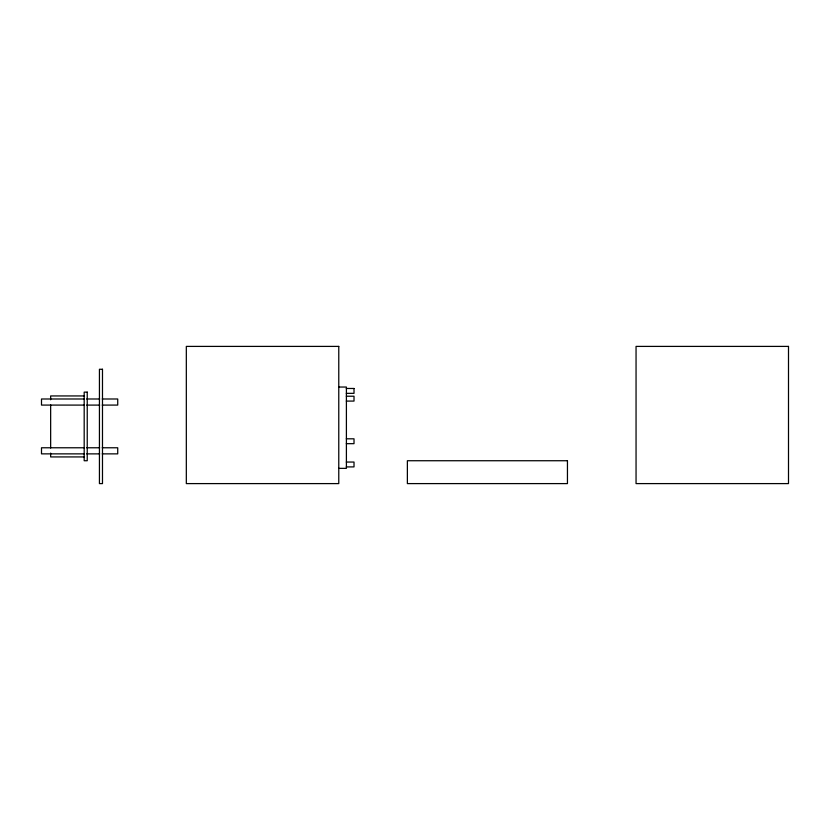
<?xml version="1.0" encoding="UTF-8"?>
<svg xmlns="http://www.w3.org/2000/svg" width="830" height="830" viewBox="0 0 830 830"><rect width="100%" height="100%" fill="white"/><g stroke="black" fill="none" stroke-linecap="round" stroke-linejoin="round"><path stroke-width="1.25" d="M338.671 387.039L346.401 387.039L346.401 468.359L338.671 468.359M346.307 388.471L354.016 388.471M346.307 393.347L354.016 393.347L354.016 388.502M84.183 395.941L50.651 395.941L50.651 399.759M346.307 396.221L354.016 396.221L354.016 401.077L346.307 401.098M84.131 398.991L41.5 398.991L41.5 405.082L84.131 405.092M86.714 398.991L99.642 398.991M102.225 398.991L117.725 398.991L117.725 405.082L102.225 405.092M86.714 405.092L99.642 405.092M346.307 438.811L354.016 438.811L354.016 443.666L346.307 443.687M84.131 447.775L41.5 447.775L41.5 453.865L84.131 453.875M86.714 447.775L99.642 447.775M102.225 447.775L117.725 447.775L117.725 453.865L102.225 453.875M86.714 453.875L99.642 453.875M84.183 456.925L50.651 456.925L50.651 453.107M346.307 462.051L354.016 462.051L354.016 466.896L346.307 466.927M50.651 404.833L50.651 448.034M338.775 346.401L186.325 346.401L186.325 483.6L338.775 483.6L338.775 346.401M788.5 346.401L636.05 346.401L636.05 483.6L788.5 483.6L788.5 346.401M102.484 369.267L99.434 369.267L99.434 483.6L102.484 483.6L102.484 369.267M87.233 392.134L84.183 392.134L84.183 460.733L87.233 460.733L87.233 392.134M567.45 460.733L407.374 460.733L407.374 483.6L567.45 483.6L567.45 460.733"/></g></svg>
